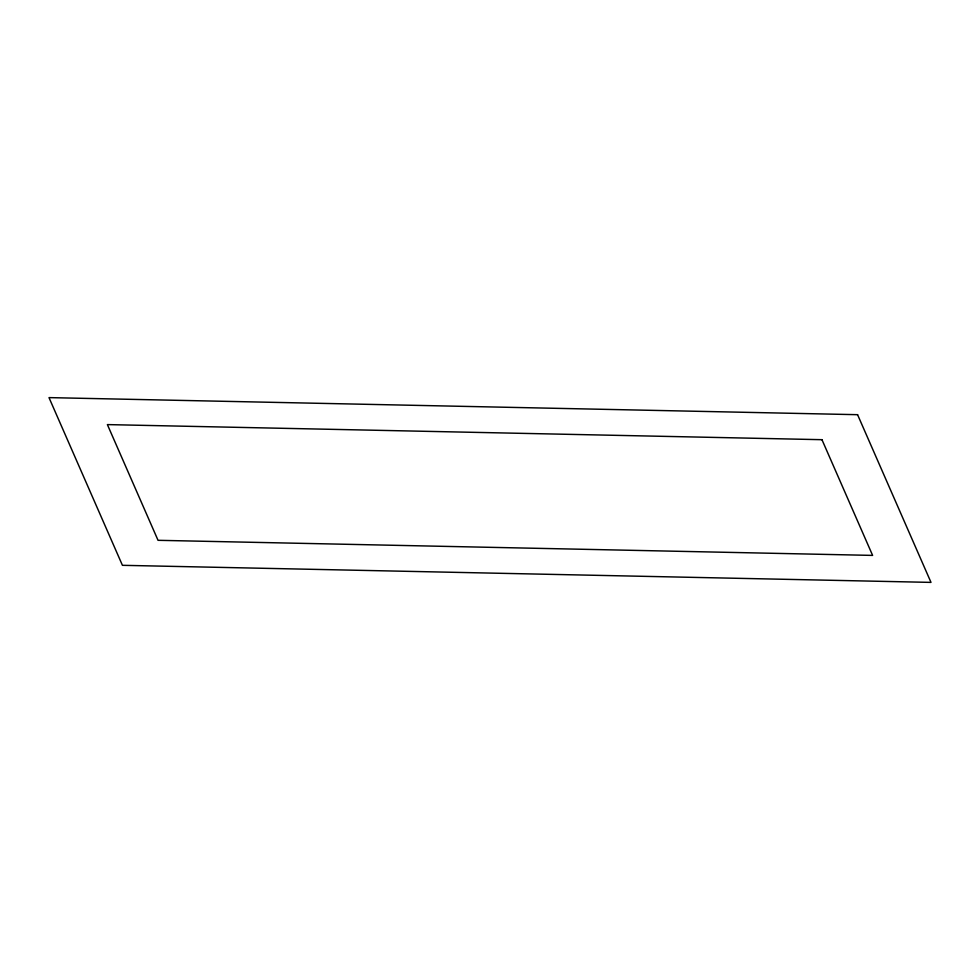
<?xml version="1.0" encoding="UTF-8"?>
<svg xmlns="http://www.w3.org/2000/svg" width="980" height="980" viewBox="0 0 980 980"><rect width="100%" height="100%" fill="white"/><g stroke="black" fill="none" stroke-linecap="round" stroke-linejoin="round"><path stroke-width="1.47" d="M857.573 414.687L49 397.611L122.427 565.313L931 582.39L857.573 414.687M821.963 439.689L107.383 424.597L158.037 540.311L872.617 555.403L821.963 439.689"/></g></svg>
